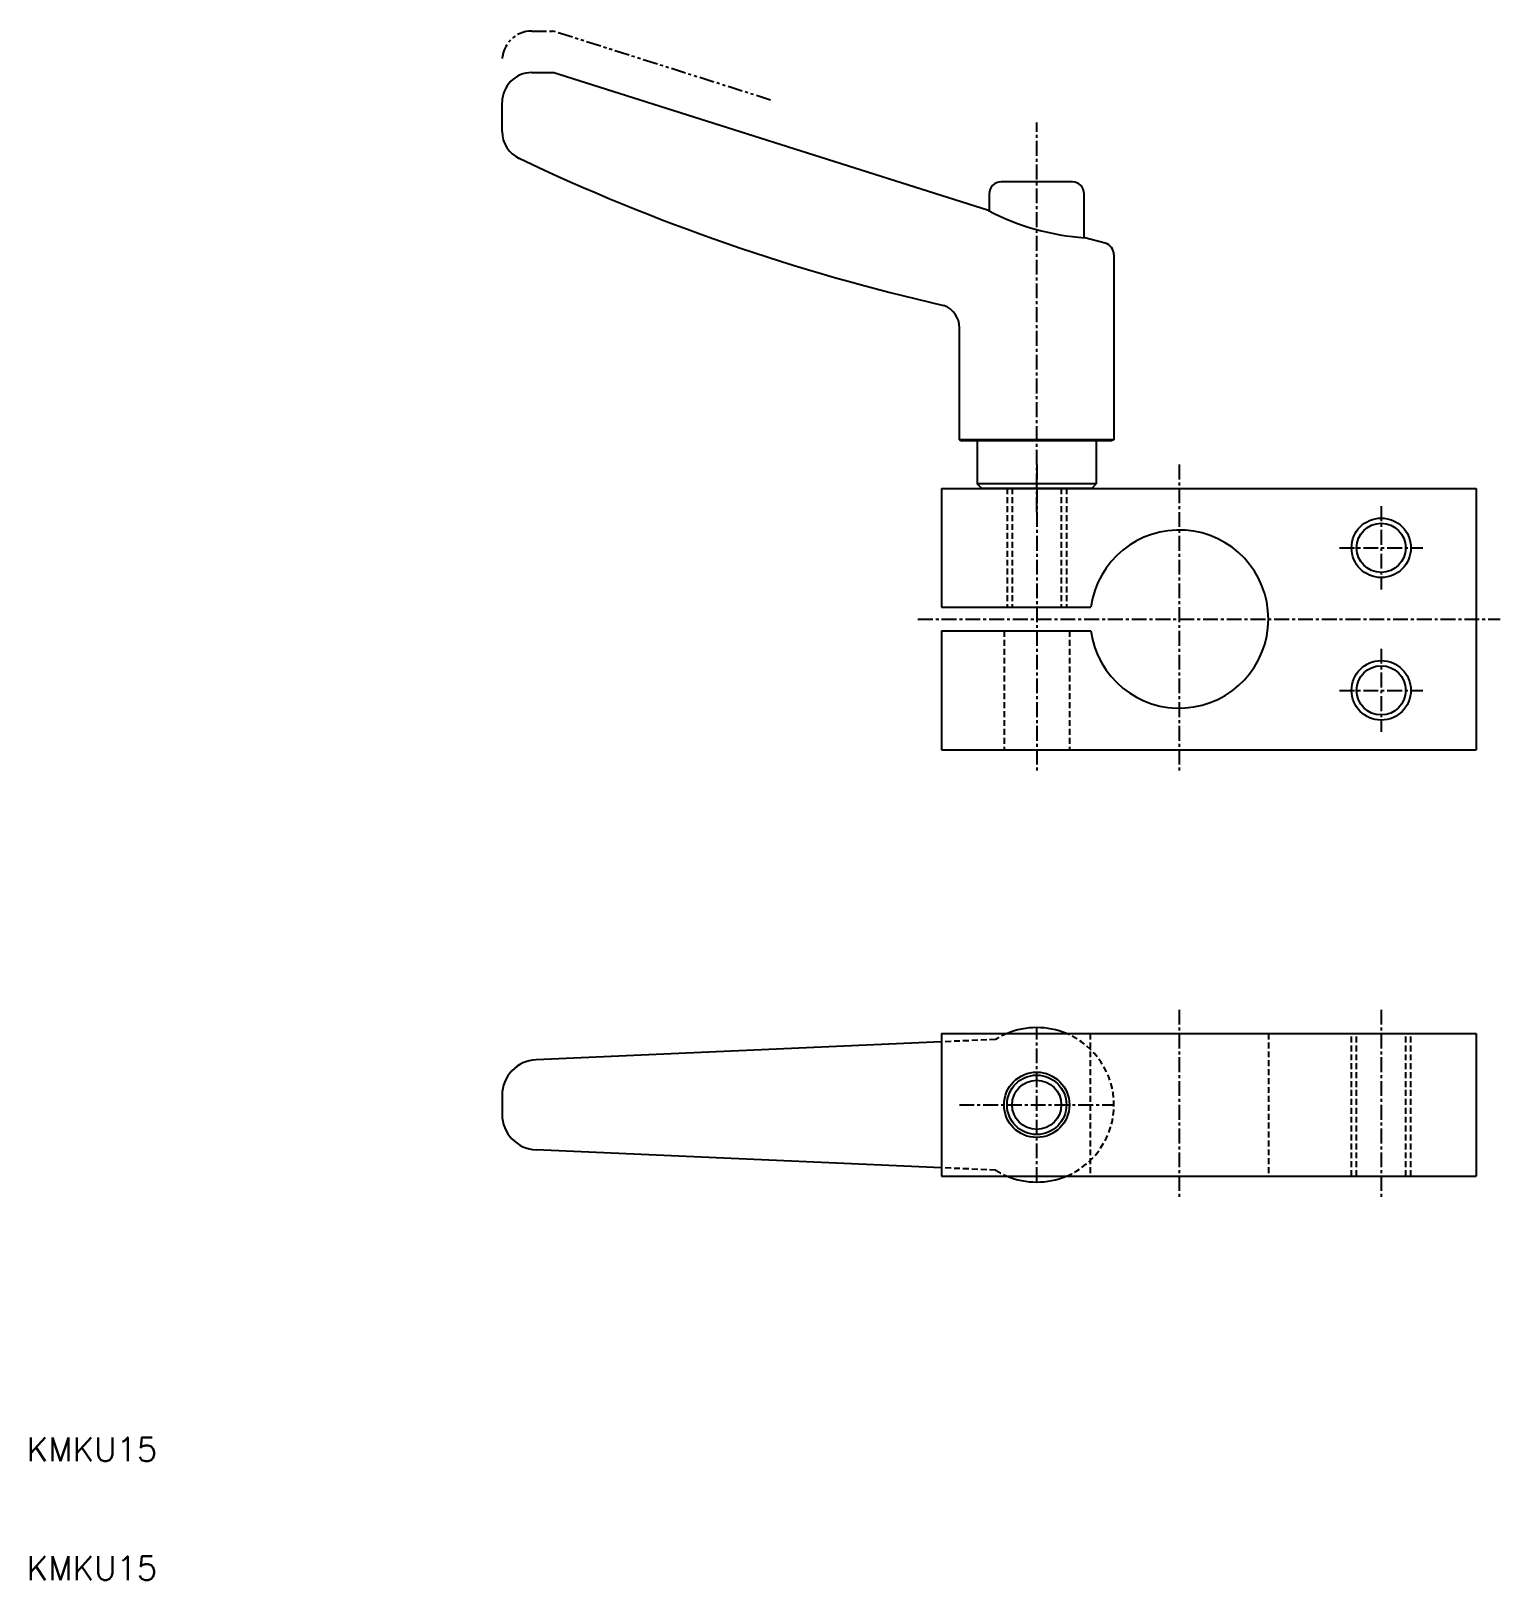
# Model space of a CAD drawing. Extents: x 10 to 134, y 10 to 140.
import ezdxf

# ---------------------------------------------------------------- set-up
doc = ezdxf.new("R2010")
doc.units = 0
for name, pattern in [('CENTER', [2, 1.25, -0.25, 0.25, -0.25]), ('DASHED', [0.75, 0.5, -0.25]), ('PHANTOM', [2.5, 1.25, -0.25, 0.25, -0.25, 0.25, -0.25])]:
    doc.linetypes.add(name, pattern=pattern)
doc.layers.get('0').update_dxf_attribs({"linetype": 'CONTINUOUS'})
doc.layers.add('CENTER', color=1, linetype='CENTER')
doc.styles.get("Standard").update_dxf_attribs({"font": 'txt.shx'})

msp = doc.modelspace()

# ---------------------------------------------------------------- linework, layer by layer
at = {"color": 3, "linetype": 'PHANTOM'}
for p in [(52.5, 140.39), (72.6, 134.58)]:
    msp.add_line(p, (54.26, 140.39), dxfattribs=at)
at = {"color": 7, "linetype": 'CONTINUOUS'}
for p, q in [((52.5, 136.89), (54.26, 136.89)), ((90.94, 125.28), (54.26, 136.89)), ((50, 131.93), (50, 134.39)), ((91, 126.69), (91, 125.25)), ((98, 127.69), (92, 127.69)), ((99, 123), (99, 126.69)), ((100.77, 122.52), (99.06, 122.99)), ((101.5, 121.56), (101.5, 105.98)), ((88.5, 105.98), (88.5, 115.4)), ((101.5, 105.98), (88.5, 105.98)), ((88.5, 105.98), (88.7, 105.89)), ((101.3, 105.89), (88.7, 105.89)), ((90, 105.89), (90, 102.26)), ((100, 105.89), (100, 102.26)), ((101.5, 105.98), (101.3, 105.89)), ((87, 101.89), (87, 91.89)), ((87, 101.89), (132, 101.89)), ((100, 102.26), (90, 102.26)), ((90.37, 101.89), (90, 102.26)), ((99.63, 101.89), (90.37, 101.89)), ((99.63, 101.89), (100, 102.26)), ((132, 101.89), (132, 79.89)), ((87, 91.89), (99.57, 91.89)), ((87, 89.89), (87, 79.89)), ((87, 89.89), (99.57, 89.89)), ((87, 79.89), (132, 79.89)), ((87, 55.3), (52.87, 53.8)), ((87, 56), (132, 56)), ((87, 56), (87, 44)), ((132, 56), (132, 44)), ((50, 50.8), (50, 49.2)), ((87, 44.7), (52.87, 46.2)), ((87, 44), (132, 44))]:
    msp.add_line(p, q, dxfattribs=at)
at = {"color": 3, "linetype": 'DASHED'}
for p, q in [((92.5, 101.89), (92.5, 91.89)), ((92.93, 101.89), (92.93, 91.89)), ((97.07, 101.89), (97.07, 91.89)), ((97.5, 101.89), (97.5, 91.89)), ((92.25, 89.89), (92.25, 79.89)), ((97.75, 89.89), (97.75, 79.89)), ((91.54, 55.5), (87, 55.3)), ((99.5, 56), (99.5, 44)), ((114.5, 56), (114.5, 44)), ((121.5, 44), (121.5, 56)), ((121.93, 44), (121.93, 56)), ((126.07, 44), (126.07, 56)), ((126.5, 44), (126.5, 56)), ((91.54, 44.5), (87, 44.7))]:
    msp.add_line(p, q, dxfattribs=at)
at = {"color": 3, "linetype": 'CONTINUOUS'}
for centre in [(124, 96.89), (124, 84.89)]:
    msp.add_circle(centre, 2.5, dxfattribs=at)
at = {"color": 7, "linetype": 'CONTINUOUS'}
for centre, radius in [((124, 96.89), 2.07), ((124, 84.89), 2.07), ((95, 50), 2.75), ((95, 50), 2.5), ((95, 50), 2.07)]:
    msp.add_circle(centre, radius, dxfattribs=at)
at = {"color": 3, "linetype": 'PHANTOM'}
msp.add_arc((52.5, 137.89), 2.5, 90, 180, dxfattribs=at)
at = {"color": 7, "linetype": 'CONTINUOUS'}
for centre, radius, start, end in [((52.5, 134.39), 2.5, 90, 180), ((52.5, 131.93), 2.5, 180, 244.5285), ((125.2, 284.81), 171.78, 244.5656, 257.2069), ((92, 126.69), 1, 90, 180), ((98, 126.69), 1, 0, 90), ((100.37, 143.2), 20.25, 242.274, 266.2894), ((100.5, 121.56), 1, 0, 74.2753), ((86.5, 115.4), 2, 0, 70.621), ((107, 90.89), 7.5, 187.6623, 172.3377), ((95, 50), 6.5, 67.3801, 112.6199), ((53, 50.8), 3, 92.5248, 180), ((53, 49.2), 3, 180, 267.4752), ((95, 50), 6.5, 247.3801, 292.6199)]:
    msp.add_arc(centre, radius, start, end, dxfattribs=at)
at = {"color": 3, "linetype": 'DASHED'}
for start, end in [(112.6199, 122.1224), (292.6199, 67.3801), (237.8776, 247.3801)]:
    msp.add_arc((95, 50), 6.5, start, end, dxfattribs=at)
at = {"layer": 'CENTER', "color": 1, "linetype": 'CENTER'}
for p, q in [((95, 99.89), (95, 132.69)), ((95, 103.89), (95, 77.89)), ((107, 103.89), (107, 77.89)), ((124, 100.39), (124, 93.39)), ((120.5, 96.89), (127.5, 96.89)), ((85, 90.89), (134, 90.89)), ((124, 88.39), (124, 81.39)), ((120.5, 84.89), (127.5, 84.89)), ((107, 58), (107, 42)), ((124, 58), (124, 42)), ((95, 43.5), (95, 56.5)), ((88.5, 50), (101.5, 50))]:
    msp.add_line(p, q, dxfattribs=at)

# ---------------------------------------------------------------- texts
at = {"color": 7, "linetype": 'CONTINUOUS'}
for p in [(10, 20), (10, 10)]:
    msp.add_text('KMKU15', height=2, dxfattribs=at).set_placement(p)

doc.saveas('drawing.dxf')
